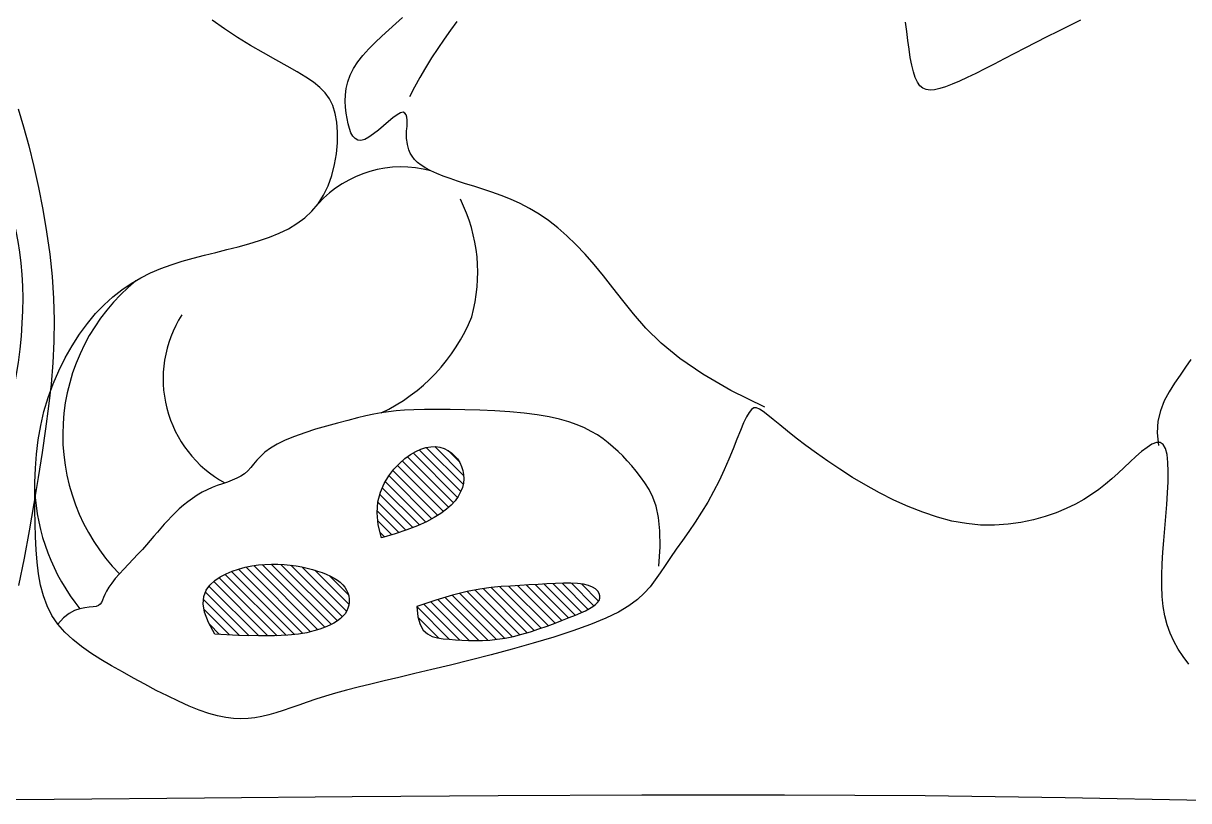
# Model space of a CAD drawing. Header units: millimetres. Extents: x 30176 to 68715, y 55479 to 72995.
# Drawn here: x 48409.3 to 48612.4, y 57349.3 to 57484.8 of the extents above; entities that cross this region are included whole.
import ezdxf

# ---------------------------------------------------------------- set-up
doc = ezdxf.new("R2010")
doc.units = ezdxf.units.MM

# ---------------------------------------------------------------- blocks, each defined once
blk = doc.blocks.new('A$C7F2A1D0A')
for p, q in [((1597.02, 591.77), (1594.84, 593.31)), ((1626.87, 592.69), (1628.05, 593.78)), ((1746.21, 593.26), (1744.24, 592.31)), ((1599.28, 590.29), (1597.02, 591.77)), ((1624.46, 590.5), (1625.67, 591.6)), ((1625.67, 591.6), (1626.87, 592.69)), ((1636.39, 591.57), (1635.28, 589.99)), ((1637.49, 593.08), (1636.39, 591.57)), ((1715.95, 591.34), (1715.75, 592.94)), ((1716.14, 589.76), (1715.95, 591.34)), ((1742.28, 591.34), (1740.34, 590.36)), ((1744.24, 592.31), (1742.28, 591.34)), ((1601.56, 588.89), (1599.28, 590.29)), ((1622.17, 588.27), (1623.28, 589.39)), ((1623.28, 589.39), (1624.46, 590.5)), ((1635.28, 589.99), (1634.19, 588.36)), ((1716.34, 588.24), (1716.14, 589.76)), ((1738.43, 589.38), (1736.54, 588.41)), ((1740.34, 590.36), (1738.43, 589.38)), ((1603.81, 587.58), (1601.56, 588.89)), ((1605.94, 586.37), (1603.81, 587.58)), ((1620.24, 586.01), (1621.15, 587.14)), ((1621.15, 587.14), (1622.17, 588.27)), ((1634.19, 588.36), (1633.11, 586.7)), ((1716.56, 586.8), (1716.34, 588.24)), ((1734.71, 587.46), (1732.92, 586.54)), ((1736.54, 588.41), (1734.71, 587.46)), ((1607.91, 585.27), (1605.94, 586.37)), ((1609.66, 584.27), (1607.91, 585.27)), ((1619.5, 584.86), (1620.24, 586.01)), ((1633.11, 586.7), (1632.07, 585.01)), ((1716.81, 585.47), (1716.56, 586.8)), ((1717.09, 584.29), (1716.81, 585.47)), ((1731.2, 585.65), (1729.55, 584.81)), ((1732.92, 586.54), (1731.2, 585.65)), ((1611.19, 583.35), (1609.66, 584.27)), ((1612.5, 582.46), (1611.19, 583.35)), ((1618.51, 582.56), (1618.92, 583.71)), ((1618.92, 583.71), (1619.5, 584.86)), ((1631.07, 583.32), (1630.13, 581.62)), ((1632.07, 585.01), (1631.07, 583.32)), ((1717.41, 583.28), (1717.09, 584.29)), ((1717.79, 582.48), (1717.41, 583.28)), ((1726.5, 583.31), (1725.12, 582.68)), ((1727.98, 584.02), (1726.5, 583.31)), ((1729.55, 584.81), (1727.98, 584.02)), ((1613.62, 581.57), (1612.5, 582.46)), ((1614.54, 580.62), (1613.62, 581.57)), ((1618.1, 580.29), (1618.24, 581.41)), ((1618.24, 581.41), (1618.51, 582.56)), ((1630.13, 581.62), (1629.26, 579.94)), ((1718.23, 581.87), (1717.79, 582.48)), ((1718.74, 581.45), (1718.23, 581.87)), ((1719.33, 581.2), (1718.74, 581.45)), ((1720.01, 581.12), (1719.33, 581.2)), ((1720.8, 581.18), (1720.01, 581.12)), ((1721.69, 581.38), (1720.8, 581.18)), ((1722.71, 581.7), (1721.69, 581.38)), ((1723.86, 582.14), (1722.71, 581.7)), ((1725.12, 582.68), (1723.86, 582.14)), ((1615.29, 579.58), (1614.54, 580.62)), ((1615.87, 578.4), (1615.29, 579.58)), ((1618.06, 579.19), (1618.1, 580.29)), ((1618.11, 578.12), (1618.06, 579.19)), ((1561.06, 577.87), (1561.99, 574.73)), ((1616.29, 577.05), (1615.87, 578.4)), ((1616.57, 575.5), (1616.29, 577.05)), ((1618.22, 577.1), (1618.11, 578.12)), ((1618.38, 576.13), (1618.22, 577.1)), ((1627.68, 577.15), (1627.09, 576.82)), ((1628.13, 577.24), (1627.68, 577.15)), ((1628.45, 577.11), (1628.13, 577.24)), ((1628.67, 576.81), (1628.45, 577.11)), ((1616.7, 573.77), (1616.57, 575.5)), ((1618.57, 575.22), (1618.38, 576.13)), ((1618.79, 574.4), (1618.57, 575.22)), ((1625.58, 575.63), (1624.74, 574.9)), ((1626.38, 576.29), (1625.58, 575.63)), ((1627.09, 576.82), (1626.38, 576.29)), ((1628.79, 576.38), (1628.67, 576.81)), ((1628.85, 575.88), (1628.79, 576.38)), ((1628.83, 574.83), (1628.86, 575.35)), ((1628.86, 575.35), (1628.85, 575.88)), ((1561.99, 574.73), (1562.9, 571.37)), ((1616.68, 571.94), (1616.7, 573.77)), ((1619.06, 573.68), (1618.79, 574.4)), ((1619.39, 573.1), (1619.06, 573.68)), ((1619.78, 572.66), (1619.39, 573.1)), ((1622.19, 572.9), (1621.45, 572.51)), ((1623.01, 573.47), (1622.19, 572.9)), ((1623.87, 574.15), (1623.01, 573.47)), ((1624.74, 574.9), (1623.87, 574.15)), ((1628.72, 573.28), (1628.73, 573.48)), ((1628.73, 573.1), (1628.72, 573.28)), ((1628.73, 573.48), (1628.74, 573.71)), ((1628.74, 572.91), (1628.73, 573.1)), ((1628.74, 573.71), (1628.76, 573.99)), ((1628.76, 572.69), (1628.74, 572.91)), ((1628.76, 573.99), (1628.79, 574.36)), ((1628.79, 574.36), (1628.83, 574.83)), ((1562.9, 571.37), (1563.78, 567.82)), ((1616.51, 570.03), (1616.68, 571.94)), ((1620.25, 572.41), (1619.78, 572.66)), ((1620.8, 572.35), (1620.25, 572.41)), ((1621.45, 572.51), (1620.8, 572.35)), ((1628.79, 572.41), (1628.76, 572.69)), ((1628.84, 572.06), (1628.79, 572.41)), ((1628.9, 571.65), (1628.84, 572.06)), ((1629.01, 571.18), (1628.9, 571.65)), ((1629.17, 570.67), (1629.01, 571.18)), ((1616.18, 568.12), (1616.51, 570.03)), ((1629.4, 570.14), (1629.17, 570.67)), ((1629.71, 569.59), (1629.4, 570.14)), ((1630.12, 569.04), (1629.71, 569.59)), ((1630.65, 568.51), (1630.12, 569.04)), ((1563.78, 567.82), (1564.6, 564.12)), ((1615.71, 566.23), (1616.18, 568.12)), ((1631.31, 568), (1630.65, 568.51)), ((1632.09, 567.51), (1631.31, 568)), ((1632.99, 567.04), (1632.09, 567.51)), ((1634, 566.58), (1632.99, 567.04)), ((1615.07, 564.44), (1615.71, 566.23)), ((1635.12, 566.13), (1634, 566.58)), ((1636.33, 565.69), (1635.12, 566.13)), ((1637.63, 565.24), (1636.33, 565.69)), ((1639.02, 564.8), (1637.63, 565.24)), ((1640.49, 564.34), (1639.02, 564.8)), ((1564.6, 564.12), (1565.35, 560.31)), ((1613.33, 561.31), (1614.28, 562.78)), ((1614.28, 562.78), (1615.07, 564.44)), ((1642.02, 563.85), (1640.49, 564.34)), ((1643.61, 563.32), (1642.02, 563.85)), ((1645.23, 562.74), (1643.61, 563.32)), ((1646.88, 562.08), (1645.23, 562.74)), ((1612.22, 560), (1613.33, 561.31)), ((1648.54, 561.33), (1646.88, 562.08)), ((1650.2, 560.48), (1648.54, 561.33)), ((1565.35, 560.31), (1566, 556.44)), ((1609.62, 557.84), (1610.99, 558.85)), ((1610.99, 558.85), (1612.22, 560)), ((1651.85, 559.5), (1650.2, 560.48)), ((1653.48, 558.39), (1651.85, 559.5)), ((1606.55, 556.18), (1608.14, 556.96)), ((1608.14, 556.96), (1609.62, 557.84)), ((1655.09, 557.13), (1653.48, 558.39)), ((1656.69, 555.74), (1655.09, 557.13)), ((1566, 556.44), (1566.55, 552.53)), ((1601.26, 554.32), (1603.1, 554.88)), ((1603.1, 554.88), (1604.87, 555.49)), ((1604.87, 555.49), (1606.55, 556.18)), ((1658.28, 554.21), (1656.69, 555.74)), ((1593.51, 552.35), (1595.48, 552.84)), ((1595.48, 552.84), (1597.43, 553.32)), ((1597.43, 553.32), (1599.37, 553.81)), ((1599.37, 553.81), (1601.26, 554.32)), ((1659.87, 552.53), (1658.28, 554.21)), ((1566.55, 552.53), (1566.96, 548.64)), ((1585.9, 550.01), (1587.73, 550.69)), ((1587.73, 550.69), (1589.62, 551.3)), ((1589.62, 551.3), (1591.55, 551.85)), ((1591.55, 551.85), (1593.51, 552.35)), ((1661.47, 550.72), (1659.87, 552.53)), ((1663.09, 548.77), (1661.47, 550.72)), ((1566.96, 548.64), (1567.23, 544.79)), ((1582.4, 548.39), (1584.12, 549.25)), ((1584.12, 549.25), (1585.9, 550.01)), ((1664.73, 546.68), (1663.09, 548.77)), ((1579.11, 546.32), (1580.73, 547.41)), ((1580.73, 547.41), (1582.4, 548.39)), ((1666.43, 544.45), (1664.73, 546.68)), ((1567.23, 544.79), (1567.33, 541.03)), ((1576.02, 543.7), (1577.54, 545.09)), ((1577.54, 545.09), (1579.11, 546.32)), ((1668.3, 542.1), (1666.43, 544.45)), ((1574.54, 542.16), (1576.02, 543.7)), ((1567.33, 541.03), (1567.28, 537.31)), ((1571.74, 538.58), (1573.11, 540.45)), ((1573.11, 540.45), (1574.54, 542.16)), ((1670.48, 539.62), (1668.3, 542.1)), ((1570.44, 536.57), (1571.74, 538.58)), ((1673.13, 537.04), (1670.48, 539.62)), ((1567.28, 537.31), (1567.09, 533.6)), ((1569.22, 534.45), (1570.44, 536.57)), ((1676.38, 534.37), (1673.13, 537.04)), ((1568.11, 532.22), (1569.22, 534.45)), ((1680.38, 531.61), (1676.38, 534.37)), ((1567.09, 533.6), (1566.77, 529.86)), ((1764.55, 532.84), (1763.58, 531.47)), ((1765.46, 534.18), (1764.55, 532.84)), ((1567.12, 529.91), (1568.11, 532.22)), ((1685.27, 528.77), (1680.38, 531.61)), ((1763.58, 531.47), (1762.6, 530.04)), ((1566.26, 527.53), (1567.12, 529.91)), ((1566.77, 529.86), (1566.34, 526.03)), ((1691.19, 525.87), (1685.27, 528.77)), ((1761.66, 528.54), (1760.82, 526.95)), ((1762.6, 530.04), (1761.66, 528.54)), ((1565.54, 525.1), (1566.26, 527.53)), ((1760.82, 526.95), (1760.16, 525.25)), ((1564.97, 522.65), (1565.54, 525.1)), ((1566.34, 526.03), (1565.81, 522.08)), ((1621.67, 524.34), (1620.17, 523.99)), ((1623.03, 524.63), (1621.67, 524.34)), ((1624.32, 524.87), (1623.03, 524.63)), ((1625.6, 525.07), (1624.32, 524.87)), ((1626.93, 525.22), (1625.6, 525.07)), ((1628.37, 525.33), (1626.93, 525.22)), ((1630, 525.4), (1628.37, 525.33)), ((1631.85, 525.45), (1630, 525.4)), ((1633.99, 525.47), (1631.85, 525.45)), ((1636.36, 525.46), (1633.99, 525.47)), ((1638.89, 525.42), (1636.36, 525.46)), ((1641.51, 525.33), (1638.89, 525.42)), ((1644.15, 525.21), (1641.51, 525.33)), ((1646.75, 525.03), (1644.15, 525.21)), ((1649.23, 524.8), (1646.75, 525.03)), ((1651.53, 524.52), (1649.23, 524.8)), ((1653.59, 524.17), (1651.53, 524.52)), ((1655.42, 523.77), (1653.59, 524.17)), ((1688.01, 524.17), (1687.51, 523.11)), ((1688.45, 524.96), (1688.01, 524.17)), ((1688.86, 525.47), (1688.45, 524.96)), ((1689.29, 525.73), (1688.86, 525.47)), ((1689.75, 525.74), (1689.29, 525.73)), ((1690.29, 525.53), (1689.75, 525.74)), ((1690.93, 525.11), (1690.29, 525.53)), ((1691.71, 524.5), (1690.93, 525.11)), ((1692.66, 523.71), (1691.71, 524.5)), ((1760.16, 525.25), (1759.73, 523.4)), ((1564.55, 520.18), (1564.97, 522.65)), ((1614.81, 522.58), (1612.9, 522.02)), ((1616.7, 523.1), (1614.81, 522.58)), ((1618.5, 523.57), (1616.7, 523.1)), ((1620.17, 523.99), (1618.5, 523.57)), ((1657.04, 523.31), (1655.42, 523.77)), ((1658.49, 522.8), (1657.04, 523.31)), ((1659.78, 522.24), (1658.49, 522.8)), ((1660.95, 521.65), (1659.78, 522.24)), ((1687.51, 523.11), (1686.96, 521.79)), ((1693.81, 522.76), (1692.66, 523.71)), ((1695.15, 521.68), (1693.81, 522.76)), ((1759.73, 523.4), (1759.59, 521.38)), ((1564.26, 517.7), (1564.55, 520.18)), ((1565.81, 522.08), (1565.2, 517.96)), ((1607.61, 520.11), (1606.19, 519.42)), ((1609.24, 520.77), (1607.61, 520.11)), ((1611.02, 521.41), (1609.24, 520.77)), ((1612.9, 522.02), (1611.02, 521.41)), ((1662.01, 521.02), (1660.95, 521.65)), ((1662.99, 520.35), (1662.01, 521.02)), ((1663.91, 519.65), (1662.99, 520.35)), ((1686.34, 520.27), (1685.66, 518.59)), ((1686.96, 521.79), (1686.34, 520.27)), ((1696.66, 520.48), (1695.15, 521.68)), ((1698.35, 519.19), (1696.66, 520.48)), ((1759.59, 521.38), (1759.81, 519.19)), ((1605.01, 518.71), (1604.06, 518)), ((1606.19, 519.42), (1605.01, 518.71)), ((1629.41, 517.61), (1630.34, 518.16)), ((1630.34, 518.16), (1631.25, 518.57)), ((1638.21, 511.19), (1630.97, 518.44)), ((1631.25, 518.57), (1632.13, 518.84)), ((1632.13, 518.84), (1632.98, 518.98)), ((1638.61, 512.43), (1632.19, 518.85)), ((1632.98, 518.98), (1633.79, 518.99)), ((1638.7, 513.97), (1633.68, 518.99)), ((1633.79, 518.99), (1634.56, 518.88)), ((1634.56, 518.88), (1635.29, 518.66)), ((1635.29, 518.66), (1635.96, 518.33)), ((1635.96, 518.33), (1636.58, 517.91)), ((1637.88, 516.43), (1635.99, 518.32)), ((1664.79, 518.92), (1663.91, 519.65)), ((1665.63, 518.16), (1664.79, 518.92)), ((1666.43, 517.36), (1665.63, 518.16)), ((1685.66, 518.59), (1684.91, 516.8)), ((1700.18, 517.84), (1698.35, 519.19)), ((1756.88, 518.14), (1755.89, 517.27)), ((1757.82, 518.86), (1756.88, 518.14)), ((1758.68, 519.4), (1757.82, 518.86)), ((1759.45, 519.7), (1758.68, 519.4)), ((1760.11, 519.7), (1759.45, 519.7)), ((1760.65, 519.37), (1760.11, 519.7)), ((1761.04, 518.66), (1760.65, 519.37)), ((1761.31, 517.6), (1761.04, 518.66)), ((1564.06, 515.22), (1564.26, 517.7)), ((1565.2, 517.96), (1564.52, 513.63)), ((1602.64, 516.61), (1602.09, 515.95)), ((1603.29, 517.3), (1602.64, 516.61)), ((1604.06, 518), (1603.29, 517.3)), ((1626.54, 515.06), (1627.5, 516.07)), ((1627.5, 516.07), (1628.46, 516.91)), ((1636.08, 508.42), (1628, 516.5)), ((1628.46, 516.91), (1629.41, 517.61)), ((1636.9, 509.24), (1628.9, 517.24)), ((1637.62, 510.15), (1629.88, 517.89)), ((1636.58, 517.91), (1637.13, 517.41)), ((1637.13, 517.41), (1637.61, 516.85)), ((1637.61, 516.85), (1638.01, 516.22)), ((1638.01, 516.22), (1638.33, 515.55)), ((1667.22, 516.52), (1666.43, 517.36)), ((1667.99, 515.64), (1667.22, 516.52)), ((1684.91, 516.8), (1684.1, 514.93)), ((1702.16, 516.45), (1700.18, 517.84)), ((1704.26, 515.04), (1702.16, 516.45)), ((1754.86, 516.32), (1753.82, 515.34)), ((1755.89, 517.27), (1754.86, 516.32)), ((1761.46, 516.25), (1761.31, 517.6)), ((1761.52, 514.66), (1761.46, 516.25)), ((1563.96, 512.76), (1564.06, 515.22)), ((1600.5, 514.27), (1599.86, 513.84)), ((1601.06, 514.77), (1600.5, 514.27)), ((1601.58, 515.34), (1601.06, 514.77)), ((1602.09, 515.95), (1601.58, 515.34)), ((1625.63, 513.9), (1626.54, 515.06)), ((1634.21, 507.02), (1626.38, 514.86)), ((1635.18, 507.69), (1627.16, 515.71)), ((1638.33, 515.55), (1638.56, 514.85)), ((1638.56, 514.85), (1638.69, 514.12)), ((1638.69, 514.12), (1638.73, 513.38)), ((1668.75, 514.71), (1667.99, 515.64)), ((1669.51, 513.74), (1668.75, 514.71)), ((1684.1, 514.93), (1683.22, 513.03)), ((1706.48, 513.63), (1704.26, 515.04)), ((1752.77, 514.35), (1751.7, 513.39)), ((1753.82, 515.34), (1752.77, 514.35)), ((1761.5, 512.87), (1761.52, 514.66)), ((1564.52, 513.63), (1563.78, 509.07)), ((1563.92, 510.32), (1563.96, 512.76)), ((1595.76, 512.21), (1594.86, 511.86)), ((1596.65, 512.52), (1595.76, 512.21)), ((1597.52, 512.82), (1596.65, 512.52)), ((1598.35, 513.13), (1597.52, 512.82)), ((1599.14, 513.47), (1598.35, 513.13)), ((1599.86, 513.84), (1599.14, 513.47)), ((1624.18, 511.05), (1624.82, 512.56)), ((1624.82, 512.56), (1625.63, 513.9)), ((1632.11, 505.86), (1625.04, 512.93)), ((1633.18, 506.42), (1625.66, 513.94)), ((1638.66, 512.63), (1638.47, 511.86)), ((1638.73, 513.38), (1638.66, 512.63)), ((1670.28, 512.7), (1669.51, 513.74)), ((1671.01, 511.55), (1670.28, 512.7)), ((1683.22, 513.03), (1682.26, 511.15)), ((1708.79, 512.25), (1706.48, 513.63)), ((1711.2, 510.93), (1708.79, 512.25)), ((1750.59, 512.45), (1749.41, 511.54)), ((1751.7, 513.39), (1750.59, 512.45)), ((1761.41, 510.93), (1761.5, 512.87)), ((1563.94, 507.92), (1563.92, 510.32)), ((1591.43, 509.98), (1590.63, 509.4)), ((1592.25, 510.53), (1591.43, 509.98)), ((1593.1, 511.03), (1592.25, 510.53)), ((1593.97, 511.48), (1593.1, 511.03)), ((1594.86, 511.86), (1593.97, 511.48)), ((1623.76, 509.35), (1624.18, 511.05)), ((1629.82, 504.88), (1624.08, 510.63)), ((1630.98, 505.35), (1624.51, 511.83)), ((1637.75, 510.33), (1637.2, 509.57)), ((1638.17, 511.1), (1637.75, 510.33)), ((1638.47, 511.86), (1638.17, 511.1)), ((1671.68, 510.2), (1671.01, 511.55)), ((1672.25, 508.6), (1671.68, 510.2)), ((1682.26, 511.15), (1681.24, 509.32)), ((1713.66, 509.69), (1711.2, 510.93)), ((1748.16, 510.65), (1746.81, 509.8)), ((1749.41, 511.54), (1748.16, 510.65)), ((1761.28, 508.89), (1761.41, 510.93)), ((1563.78, 509.07), (1562.97, 504.35)), ((1563.99, 505.57), (1563.94, 507.92)), ((1589.13, 508.14), (1588.42, 507.48)), ((1589.86, 508.78), (1589.13, 508.14)), ((1590.63, 509.4), (1589.86, 508.78)), ((1623.62, 507.47), (1623.76, 509.35)), ((1628.64, 504.43), (1623.76, 509.31)), ((1635.7, 508.07), (1634.72, 507.34)), ((1636.52, 508.81), (1635.7, 508.07)), ((1637.2, 509.57), (1636.52, 508.81)), ((1672.67, 506.67), (1672.25, 508.6)), ((1681.24, 509.32), (1680.17, 507.55)), ((1716.18, 508.55), (1713.66, 509.69)), ((1718.72, 507.55), (1716.18, 508.55)), ((1743.73, 508.2), (1741.96, 507.47)), ((1745.34, 508.98), (1743.73, 508.2)), ((1746.81, 509.8), (1745.34, 508.98)), ((1761.11, 506.81), (1761.28, 508.89)), ((1587.12, 506.15), (1586.52, 505.48)), ((1587.76, 506.82), (1587.12, 506.15)), ((1588.42, 507.48), (1587.76, 506.82)), ((1623.81, 505.38), (1623.62, 507.47)), ((1627.42, 504.02), (1623.64, 507.79)), ((1626.18, 503.62), (1623.75, 506.06)), ((1632.2, 505.9), (1630.63, 505.19)), ((1633.56, 506.62), (1632.2, 505.9)), ((1634.72, 507.34), (1633.56, 506.62)), ((1672.91, 504.33), (1672.67, 506.67)), ((1680.17, 507.55), (1679.06, 505.84)), ((1721.28, 506.7), (1718.72, 507.55)), ((1723.82, 506.03), (1721.28, 506.7)), ((1726.34, 505.57), (1723.82, 506.03)), ((1738.01, 506.24), (1735.85, 505.78)), ((1740.05, 506.81), (1738.01, 506.24)), ((1741.96, 507.47), (1740.05, 506.81)), ((1760.93, 504.72), (1761.11, 506.81)), ((1562.97, 504.35), (1562.09, 499.57)), ((1564.06, 503.27), (1563.99, 505.57)), ((1585.32, 504.11), (1584.72, 503.39)), ((1585.92, 504.8), (1585.32, 504.11)), ((1586.52, 505.48), (1585.92, 504.8)), ((1624.39, 503.09), (1623.81, 505.38)), ((1624.92, 503.25), (1624.16, 504.01)), ((1628.82, 504.49), (1626.75, 503.79)), ((1630.63, 505.19), (1628.82, 504.49)), ((1672.94, 501.53), (1672.91, 504.33)), ((1677.95, 504.19), (1676.84, 502.61)), ((1679.06, 505.84), (1677.95, 504.19)), ((1728.82, 505.33), (1726.34, 505.57)), ((1731.24, 505.3), (1728.82, 505.33)), ((1733.59, 505.46), (1731.24, 505.3)), ((1735.85, 505.78), (1733.59, 505.46)), ((1760.76, 502.64), (1760.93, 504.72)), ((1564.16, 501.04), (1564.06, 503.27)), ((1583.41, 501.89), (1582.69, 501.09)), ((1584.08, 502.66), (1583.41, 501.89)), ((1584.72, 503.39), (1584.08, 502.66)), ((1626.75, 503.79), (1624.39, 503.09)), ((1676.84, 502.61), (1675.77, 501.1)), ((1760.6, 500.58), (1760.76, 502.64)), ((1564.33, 498.89), (1564.16, 501.04)), ((1581.92, 500.26), (1581.1, 499.41)), ((1582.69, 501.09), (1581.92, 500.26)), ((1672.71, 498.19), (1672.94, 501.53)), ((1675.77, 501.1), (1674.75, 499.67)), ((1760.47, 498.57), (1760.6, 500.58)), ((1562.09, 499.57), (1561.12, 494.81)), ((1564.59, 496.82), (1564.33, 498.89)), ((1580.28, 498.54), (1579.46, 497.67)), ((1581.1, 499.41), (1580.28, 498.54)), ((1599.46, 497.67), (1600.59, 497.97)), ((1600.59, 497.97), (1601.75, 498.21)), ((1612.03, 486.74), (1600.76, 498.01)), ((1601.75, 498.21), (1602.91, 498.37)), ((1613.3, 487.1), (1602.14, 498.26)), ((1602.91, 498.37), (1604.07, 498.48)), ((1614.51, 487.53), (1603.6, 498.44)), ((1604.07, 498.48), (1605.21, 498.52)), ((1615.64, 488.03), (1605.15, 498.52)), ((1605.21, 498.52), (1606.33, 498.51)), ((1606.33, 498.51), (1607.42, 498.45)), ((1616.68, 488.62), (1606.82, 498.48)), ((1607.42, 498.45), (1608.48, 498.35)), ((1608.48, 498.35), (1609.51, 498.2)), ((1617.57, 489.36), (1608.6, 498.33)), ((1609.51, 498.2), (1610.49, 498.03)), ((1610.49, 498.03), (1611.44, 497.82)), ((1618.27, 490.3), (1610.56, 498.01)), ((1611.44, 497.82), (1612.35, 497.58)), ((1673.81, 498.3), (1672.94, 497)), ((1674.75, 499.67), (1673.81, 498.3)), ((1760.4, 496.61), (1760.47, 498.57)), ((1564.95, 494.85), (1564.59, 496.82)), ((1577.97, 496), (1577.35, 495.21)), ((1578.69, 496.82), (1577.97, 496)), ((1579.46, 497.67), (1578.69, 496.82)), ((1595.31, 495.64), (1596.26, 496.28)), ((1606.19, 486.04), (1596.08, 496.16)), ((1596.26, 496.28), (1597.28, 496.83)), ((1607.75, 486.12), (1597.12, 496.74)), ((1597.28, 496.83), (1598.35, 497.29)), ((1609.24, 486.26), (1598.25, 497.25)), ((1598.35, 497.29), (1599.46, 497.67)), ((1610.67, 486.46), (1599.46, 497.67)), ((1612.35, 497.58), (1613.2, 497.32)), ((1618.69, 491.52), (1612.74, 497.46)), ((1613.2, 497.32), (1614.01, 497.05)), ((1614.01, 497.05), (1614.76, 496.75)), ((1614.76, 496.75), (1615.46, 496.44)), ((1618.58, 493.25), (1615.34, 496.49)), ((1615.46, 496.44), (1616.1, 496.1)), ((1616.1, 496.1), (1616.68, 495.74)), ((1616.68, 495.74), (1617.19, 495.35)), ((1672.1, 495.77), (1671.21, 494.59)), ((1672.94, 497), (1672.1, 495.77)), ((1760.39, 494.7), (1760.4, 496.61)), ((1565.45, 492.98), (1564.95, 494.85)), ((1576.44, 493.82), (1576.16, 493.22)), ((1576.83, 494.48), (1576.44, 493.82)), ((1577.35, 495.21), (1576.83, 494.48)), ((1593.42, 492.91), (1593.83, 493.98)), ((1593.83, 493.98), (1594.48, 494.88)), ((1602.97, 486), (1594.31, 494.65)), ((1594.48, 494.88), (1595.31, 495.64)), ((1604.59, 486.01), (1595.13, 495.47)), ((1617.19, 495.35), (1617.63, 494.93)), ((1617.63, 494.93), (1618, 494.48)), ((1618, 494.48), (1618.29, 494)), ((1618.29, 494), (1618.52, 493.5)), ((1639.3, 493.74), (1636.78, 493.12)), ((1641.51, 494.17), (1639.3, 493.74)), ((1647.18, 485.89), (1639.33, 493.74)), ((1648.49, 486.22), (1640.69, 494.01)), ((1643.47, 494.44), (1641.51, 494.17)), ((1649.76, 486.58), (1642.09, 494.25)), ((1645.24, 494.61), (1643.47, 494.44)), ((1651.01, 486.96), (1643.52, 494.45)), ((1652.23, 487.37), (1645.01, 494.59)), ((1646.89, 494.71), (1645.24, 494.61)), ((1653.44, 487.8), (1646.54, 494.69)), ((1648.49, 494.79), (1646.89, 494.71)), ((1654.63, 488.24), (1648.1, 494.77)), ((1650.08, 494.89), (1648.49, 494.79)), ((1655.81, 488.7), (1649.64, 494.86)), ((1651.66, 494.98), (1650.08, 494.89)), ((1656.98, 489.16), (1651.18, 494.96)), ((1653.2, 495.08), (1651.66, 494.98)), ((1658.14, 489.63), (1652.72, 495.05)), ((1654.69, 495.15), (1653.2, 495.08)), ((1659.29, 490.12), (1654.27, 495.13)), ((1656.09, 495.2), (1654.69, 495.15)), ((1660.4, 490.64), (1655.85, 495.19)), ((1657.39, 495.2), (1656.09, 495.2)), ((1658.57, 495.14), (1657.39, 495.2)), ((1661.42, 491.25), (1657.48, 495.19)), ((1659.59, 495.01), (1658.57, 495.14)), ((1662.22, 492.08), (1659.25, 495.06)), ((1660.45, 494.81), (1659.59, 495.01)), ((1661.15, 494.53), (1660.45, 494.81)), ((1661.68, 494.2), (1661.15, 494.53)), ((1662.07, 493.83), (1661.68, 494.2)), ((1662.32, 493.42), (1662.07, 493.83)), ((1671.21, 494.59), (1670.19, 493.46)), ((1760.47, 492.88), (1760.39, 494.7)), ((1566.1, 491.23), (1565.45, 492.98)), ((1575.57, 491.85), (1575.34, 491.55)), ((1575.76, 492.24), (1575.57, 491.85)), ((1575.94, 492.69), (1575.76, 492.24)), ((1576.16, 493.22), (1575.94, 492.69)), ((1593.3, 491.63), (1593.42, 492.91)), ((1593.55, 490.13), (1593.3, 491.63)), ((1599.61, 486.09), (1593.36, 492.34)), ((1601.29, 486.04), (1593.7, 493.64)), ((1618.52, 493.5), (1618.66, 492.97)), ((1618.66, 492.97), (1618.74, 492.44)), ((1618.74, 491.9), (1618.67, 491.37)), ((1618.74, 492.44), (1618.74, 491.9)), ((1633.87, 492.25), (1630.52, 491.11)), ((1639.68, 485.22), (1632.96, 491.94)), ((1636.78, 493.12), (1633.87, 492.25)), ((1641.33, 485.2), (1634.19, 492.35)), ((1642.91, 485.26), (1635.45, 492.72)), ((1644.4, 485.4), (1636.71, 493.09)), ((1645.83, 485.61), (1638.02, 493.42)), ((1661.7, 491.46), (1662.05, 491.82)), ((1662.05, 491.82), (1662.3, 492.19)), ((1662.3, 492.19), (1662.42, 492.59)), ((1662.44, 493.01), (1662.32, 493.42)), ((1662.42, 492.59), (1662.44, 493.01)), ((1668.99, 492.35), (1667.52, 491.26)), ((1670.19, 493.46), (1668.99, 492.35)), ((1760.65, 491.15), (1760.47, 492.88)), ((1566.94, 489.6), (1566.1, 491.23)), ((1567.96, 488.09), (1566.94, 489.6)), ((1569.93, 489.91), (1568.95, 489.15)), ((1570.89, 490.42), (1569.93, 489.91)), ((1571.8, 490.74), (1570.89, 490.42)), ((1572.65, 490.92), (1571.8, 490.74)), ((1573.42, 491.01), (1572.65, 490.92)), ((1574.09, 491.07), (1573.42, 491.01)), ((1574.63, 491.16), (1574.09, 491.07)), ((1575.04, 491.31), (1574.63, 491.16)), ((1575.34, 491.55), (1575.04, 491.31)), ((1597.89, 486.18), (1593.47, 490.6)), ((1594.21, 488.37), (1593.55, 490.13)), ((1618.02, 489.89), (1617.66, 489.45)), ((1618.31, 490.36), (1618.02, 489.89)), ((1618.52, 490.85), (1618.31, 490.36)), ((1618.67, 491.37), (1618.52, 490.85)), ((1636.2, 485.44), (1630.52, 491.11)), ((1630.52, 491.11), (1630.72, 489.35)), ((1637.96, 485.31), (1631.74, 491.53)), ((1657.12, 489.21), (1658.18, 489.65)), ((1658.18, 489.65), (1659.13, 490.04)), ((1659.13, 490.04), (1659.95, 490.41)), ((1659.95, 490.41), (1660.65, 490.77)), ((1660.65, 490.77), (1661.23, 491.11)), ((1661.23, 491.11), (1661.7, 491.46)), ((1665.71, 490.18), (1663.49, 489.09)), ((1667.52, 491.26), (1665.71, 490.18)), ((1760.94, 489.51), (1760.65, 491.15)), ((1569.18, 486.69), (1567.96, 488.09)), ((1568.95, 489.15), (1567.97, 488.09)), ((1595.35, 486.32), (1594.21, 488.37)), ((1596.16, 486.28), (1594.39, 488.05)), ((1615.37, 487.89), (1614.56, 487.55)), ((1616.08, 488.26), (1615.37, 487.89)), ((1616.69, 488.63), (1616.08, 488.26)), ((1617.22, 489.03), (1616.69, 488.63)), ((1617.66, 489.45), (1617.22, 489.03)), ((1630.72, 489.35), (1631.12, 488.01)), ((1634.37, 485.63), (1630.75, 489.25)), ((1631.12, 488.01), (1631.67, 487.03)), ((1651.82, 487.23), (1653.25, 487.73)), ((1653.25, 487.73), (1654.63, 488.24)), ((1654.63, 488.24), (1655.92, 488.74)), ((1655.92, 488.74), (1657.12, 489.21)), ((1660.82, 488), (1657.76, 486.9)), ((1663.49, 489.09), (1660.82, 488)), ((1761.35, 487.96), (1760.94, 489.51)), ((1761.87, 486.49), (1761.35, 487.96)), ((1570.56, 485.4), (1569.18, 486.69)), ((1599.47, 486.09), (1595.35, 486.32)), ((1602.91, 486), (1599.47, 486.09)), ((1605.73, 486.02), (1602.91, 486)), ((1608.03, 486.13), (1605.73, 486.02)), ((1609.89, 486.33), (1608.03, 486.13)), ((1611.39, 486.58), (1609.89, 486.33)), ((1612.61, 486.88), (1611.39, 486.58)), ((1613.65, 487.21), (1612.61, 486.88)), ((1614.56, 487.55), (1613.65, 487.21)), ((1631.67, 487.03), (1632.38, 486.36)), ((1632.38, 486.36), (1633.2, 485.93)), ((1633.2, 485.93), (1634.12, 485.67)), ((1634.12, 485.67), (1635.12, 485.53)), ((1635.12, 485.53), (1636.17, 485.44)), ((1644.57, 485.42), (1645.96, 485.63)), ((1645.96, 485.63), (1647.4, 485.93)), ((1647.4, 485.93), (1648.87, 486.31)), ((1648.87, 486.31), (1650.35, 486.75)), ((1650.35, 486.75), (1651.82, 487.23)), ((1654.41, 485.81), (1650.84, 484.74)), ((1657.76, 486.9), (1654.41, 485.81)), ((1762.51, 485.08), (1761.87, 486.49)), ((1572.08, 484.18), (1570.56, 485.4)), ((1573.73, 483.02), (1572.08, 484.18)), ((1636.17, 485.44), (1637.25, 485.36)), ((1637.25, 485.36), (1638.37, 485.28)), ((1638.37, 485.28), (1639.53, 485.23)), ((1639.53, 485.23), (1640.72, 485.2)), ((1640.72, 485.2), (1641.96, 485.21)), ((1641.96, 485.21), (1643.24, 485.28)), ((1643.24, 485.28), (1644.57, 485.42)), ((1647.17, 483.71), (1643.47, 482.72)), ((1650.84, 484.74), (1647.17, 483.71)), ((1763.27, 483.72), (1762.51, 485.08)), ((1764.14, 482.4), (1763.27, 483.72)), ((1575.48, 481.9), (1573.73, 483.02)), ((1577.32, 480.81), (1575.48, 481.9)), ((1639.85, 481.79), (1636.39, 480.93)), ((1643.47, 482.72), (1639.85, 481.79)), ((1765.13, 481.11), (1764.14, 482.4)), ((1579.22, 479.73), (1577.32, 480.81)), ((1581.17, 478.65), (1579.22, 479.73)), ((1630.18, 479.44), (1627.42, 478.78)), ((1633.17, 480.15), (1630.18, 479.44)), ((1636.39, 480.93), (1633.17, 480.15)), ((1583.14, 477.58), (1581.17, 478.65)), ((1585.11, 476.53), (1583.14, 477.58)), ((1622.5, 477.61), (1620.31, 477.07)), ((1624.86, 478.18), (1622.5, 477.61)), ((1627.42, 478.78), (1624.86, 478.18)), ((1587.07, 475.55), (1585.11, 476.53)), ((1588.98, 474.63), (1587.07, 475.55)), ((1614.61, 475.5), (1612.96, 474.97)), ((1616.38, 476.03), (1614.61, 475.5)), ((1618.27, 476.55), (1616.38, 476.03)), ((1620.31, 477.07), (1618.27, 476.55)), ((1590.83, 473.8), (1588.98, 474.63)), ((1592.6, 473.09), (1590.83, 473.8)), ((1608.55, 473.48), (1607.22, 473.04)), ((1609.94, 473.96), (1608.55, 473.48)), ((1611.4, 474.46), (1609.94, 473.96)), ((1612.96, 474.97), (1611.4, 474.46)), ((1594.27, 472.51), (1592.6, 473.09)), ((1595.81, 472.07), (1594.27, 472.51)), ((1597.25, 471.78), (1595.81, 472.07)), ((1598.6, 471.61), (1597.25, 471.78)), ((1599.88, 471.56), (1598.6, 471.61)), ((1601.12, 471.61), (1599.88, 471.56)), ((1602.32, 471.76), (1601.12, 471.61)), ((1603.51, 471.99), (1602.32, 471.76)), ((1604.72, 472.28), (1603.51, 471.99)), ((1605.95, 472.64), (1604.72, 472.28)), ((1607.22, 473.04), (1605.95, 472.64)), ((1567.31, 457.52), (1540.68, 457.31)), ((1593.5, 457.76), (1567.31, 457.52)), ((1619.28, 457.98), (1593.5, 457.76)), ((1644.69, 458.16), (1619.28, 457.98)), ((1669.78, 458.27), (1644.69, 458.16)), ((1694.6, 458.27), (1669.78, 458.27)), ((1719.17, 458.13), (1694.6, 458.27)), ((1743.56, 457.83), (1719.17, 458.13)), ((1767.76, 457.34), (1743.56, 457.83))]:
    blk.add_line(p, q)
for centre, radius, start, end in [((1627.89, 547.97), 19.75, 75.0152, 137.5045), ((1612.72, 549.29), 28.44, 344.3512, 26.715), ((1603.44, 521.05), 34.63, 129.16, 224.3879), ((1606.95, 530.8), 20.64, 147.3403, 241.4441), ((1610.88, 553.37), 31.51, 295.2507, 338.0856), ((1599.3, 513.02), 35.39, 182.3959, 219.01)]:
    blk.add_arc(centre, radius, start, end)
at = {"extrusion": (0, 0, -1)}
blk.add_ellipse((1533.31, 524.54), major_axis=(15.9, 47.96), ratio=0.495066, dxfattribs=at)

msp = doc.modelspace()

# ---------------------------------------------------------------- block references
msp.add_blockref('A$C7F2A1D0A', (46847.32, 56892.04))

doc.saveas('drawing.dxf')
